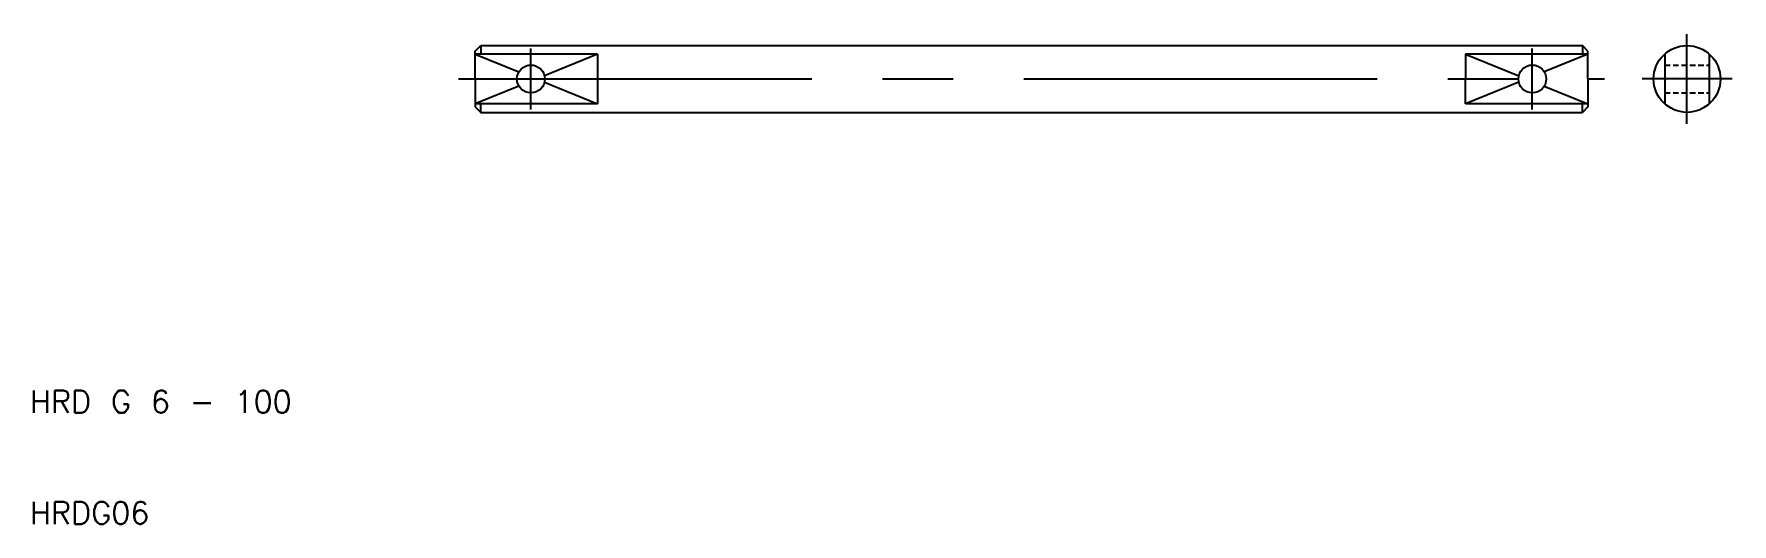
# Model space of a CAD drawing. Extents: x 10 to 163, y 10 to 54.
import ezdxf

# ---------------------------------------------------------------- set-up
doc = ezdxf.new("R2010")
doc.units = 0
doc.linetypes.add('CENTER', pattern=[50.8, 31.75, -6.35, 6.35, -6.35])
doc.linetypes.add('DASHED', pattern=[0.75, 0.5, -0.25])
doc.layers.get('0').update_dxf_attribs({"linetype": 'CONTINUOUS'})
doc.layers.add('CENTER', color=1, linetype='CENTER')
doc.styles.get("Standard").update_dxf_attribs({"font": 'txt.shx'})

msp = doc.modelspace()

# ---------------------------------------------------------------- linework, layer by layer
at = {"color": 7, "linetype": 'CONTINUOUS'}
for p, q in [((50, 52.5), (50.5, 53)), ((50, 50), (50, 52.5)), ((61, 52.24), (50, 52.24)), ((50.5, 53), (149.5, 53)), ((50.5, 53), (50.5, 52.24)), ((61, 52.24), (61, 47.76)), ((139, 52.24), (139, 50)), ((150, 52.24), (139, 52.24)), ((149.5, 53), (149.5, 52.24)), ((150, 52.5), (149.5, 53)), ((150, 50), (150, 52.5)), ((156.9, 52.24), (156.9, 47.76)), ((160.9, 52.24), (160.9, 47.76)), ((50, 50), (50, 47.5)), ((139, 47.76), (139, 50)), ((150, 50), (150, 47.5)), ((61, 47.76), (50, 47.76)), ((50, 47.5), (50.5, 47)), ((50.5, 47), (50.5, 47.76)), ((150, 47.76), (139, 47.76)), ((149.5, 47), (149.5, 47.76)), ((150, 47.5), (149.5, 47)), ((50.5, 47), (149.5, 47))]:
    msp.add_line(p, q, dxfattribs=at)
at = {"color": 3, "linetype": 'CONTINUOUS'}
for p, q in [((50, 52.24), (53.93, 50.64)), ((61, 52.24), (56.22, 50.29)), ((139, 52.24), (143.78, 50.29)), ((150, 52.24), (146.07, 50.64)), ((53.93, 49.36), (50, 47.76)), ((56.22, 49.71), (61, 47.76)), ((143.78, 49.71), (139, 47.76)), ((146.07, 49.36), (150, 47.76))]:
    msp.add_line(p, q, dxfattribs=at)
at = {"color": 3, "linetype": 'DASHED'}
for p, q in [((156.9, 51.25), (160.9, 51.25)), ((156.9, 48.75), (160.9, 48.75))]:
    msp.add_line(p, q, dxfattribs=at)
at = {"color": 7, "linetype": 'CONTINUOUS'}
for centre, radius in [((158.9, 50), 3), ((55, 50), 1.25), ((145, 50), 1.25)]:
    msp.add_circle(centre, radius, dxfattribs=at)
at = {"layer": 'CENTER', "color": 1, "linetype": 'CENTER'}
for p, q in [((158.9, 45.96), (158.9, 54.04)), ((55, 47.25), (55, 52.75)), ((145, 47.25), (145, 52.75)), ((48.5, 50), (151.5, 50)), ((162.95, 50), (154.86, 50))]:
    msp.add_line(p, q, dxfattribs=at)

# ---------------------------------------------------------------- texts
at = {"color": 7, "linetype": 'CONTINUOUS'}
for s, p in [('HRD G 6 - 100', (10, 20)), ('HRDG06', (10, 10))]:
    msp.add_text(s, height=2, dxfattribs=at).set_placement(p)

doc.saveas('drawing.dxf')
